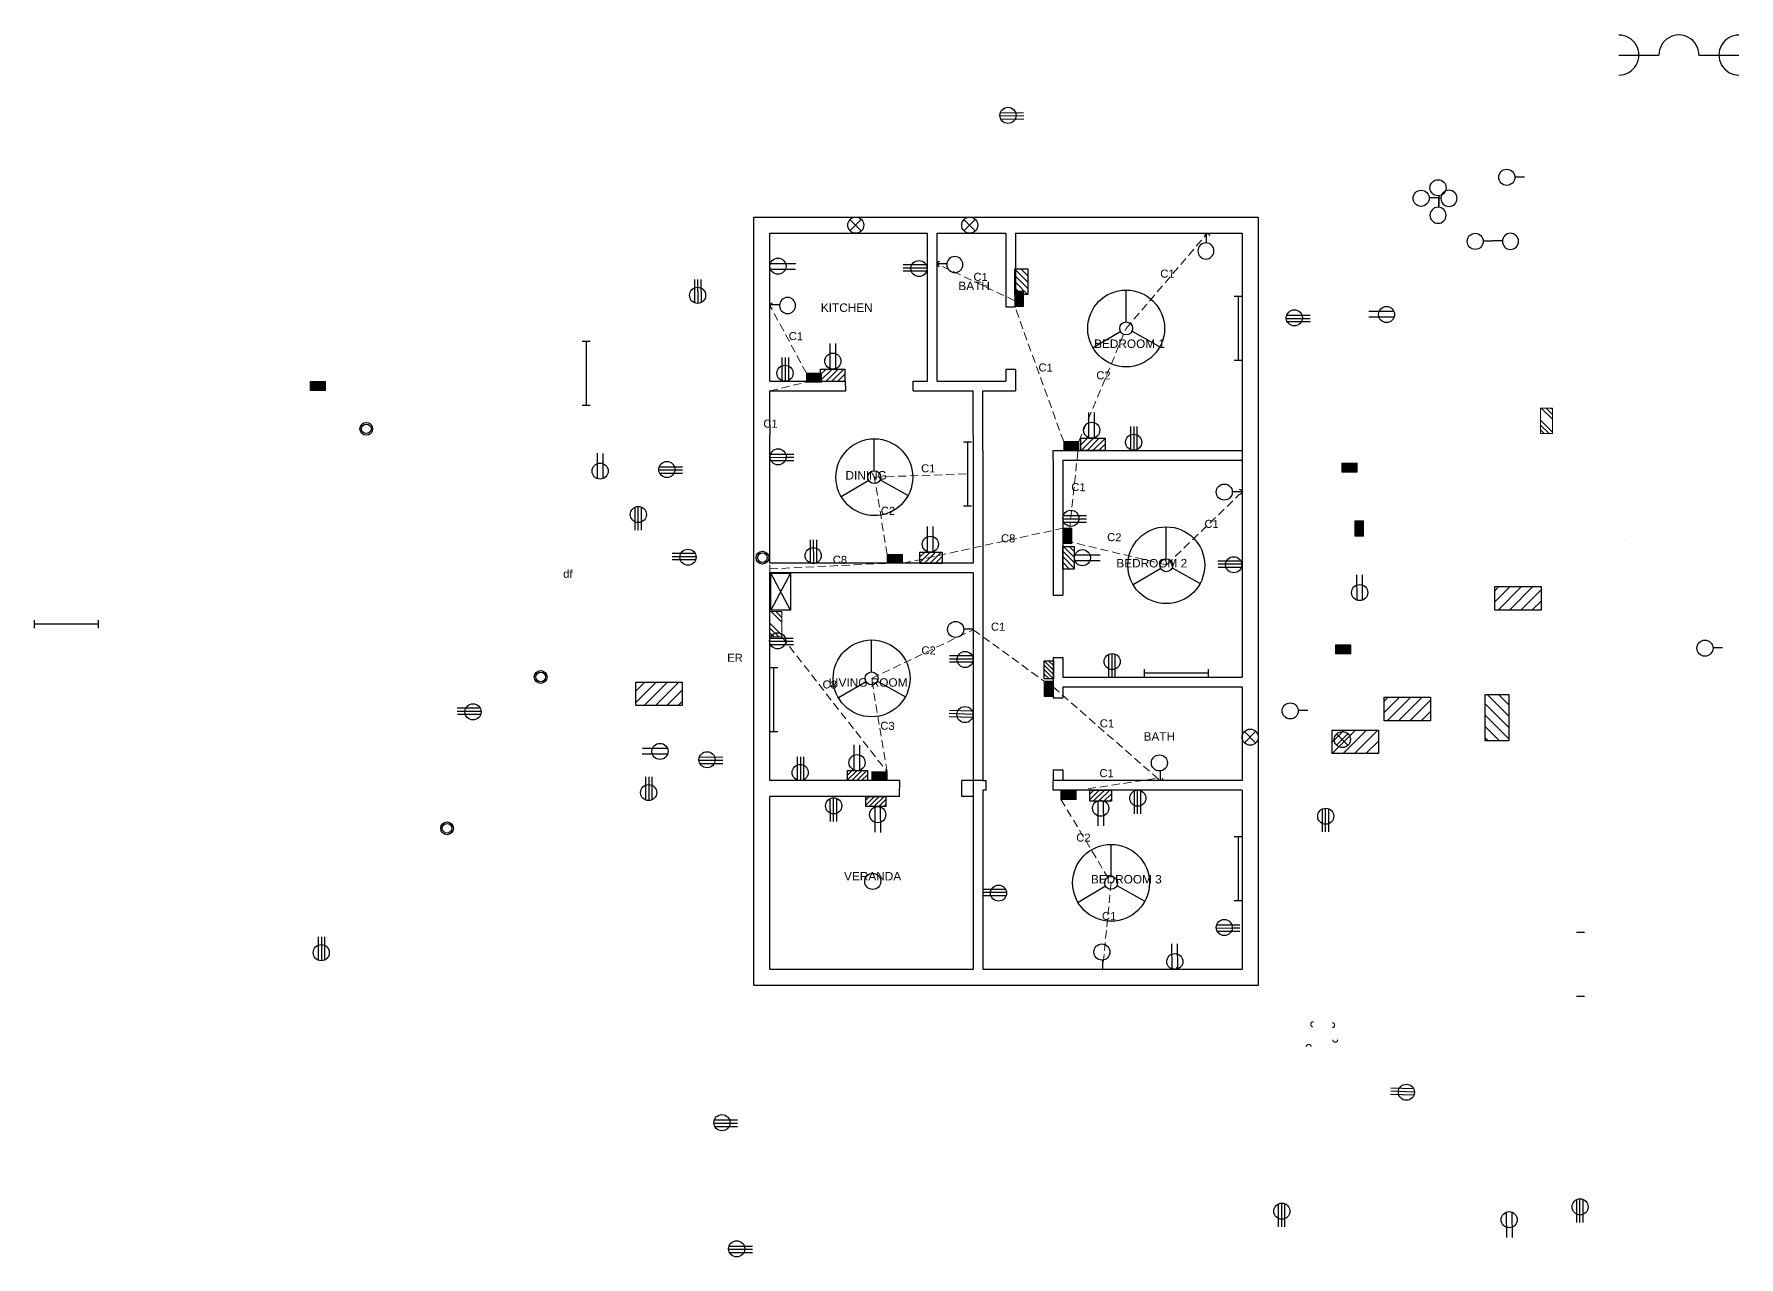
# Model space of a CAD drawing. Header units: inches. Extents: x -411 to 1786, y -537 to 287.
# Drawn here: x -411 to 654, y -537 to 227 of the extents above; entities that cross this region are included whole.
import ezdxf

# ---------------------------------------------------------------- set-up
doc = ezdxf.new("R2010")
doc.units = ezdxf.units.IN
doc.header["$LTSCALE"] = 20
doc.header["$MEASUREMENT"] = 0
doc.linetypes.add('HIDDEN', pattern=[0.375, 0.25, -0.125])
for name, color, linetype, lineweight in [('Conduit_SB_SDB', 50, 'HIDDEN', 18), ('emergency_connection', 222, 'HIDDEN', 18), ('emmergency switch', 10, 'Continuous', 18)]:
    doc.layers.add(name, color=color, linetype=linetype, lineweight=lineweight)
for name, color, linetype in [('emergency_conduit text', 65, 'Continuous'), ('emergency_rise', 1, 'Continuous'), ('Fitting4', 140, 'Continuous'), ('light', 2, 'Continuous'), ('riser', 4, 'Continuous'), ('Text', 110, 'Continuous')]:
    doc.layers.add(name, color=color, linetype=linetype)
doc.layers.get('Conduit_SB_SDB').off()
doc.styles.get("Standard").update_dxf_attribs({"font": 'arial.ttf'})
doc.styles.add('style2', font='arial.ttf', dxfattribs={"height": 5})

# ---------------------------------------------------------------- blocks, each defined once
blk = doc.blocks.new('tubelight')
at = {"layer": 'Fitting4'}
for p, q in [((-2.5, 0), (2.5, 0)), ((0, 0), (0, -40)), ((-2.5, -40), (2.5, -40))]:
    blk.add_line(p, q, dxfattribs=at)
blk = doc.blocks.new('wall light')
at = {"layer": 'Fitting4'}
blk.add_line((-6, 0), (0, 0), dxfattribs=at)
at = {"layer": 'Fitting4', "lineweight": -3}
blk.add_circle((-11, -0.4), 5.03, dxfattribs=at)
blk = doc.blocks.new('bATHROOM LIGHT')
at = {"layer": 'Fitting4'}
blk.add_line((0, 6), (0, 0), dxfattribs=at)
at = {"layer": 'Fitting4', "lineweight": -3}
blk.add_circle((-0.4, 11), 5.03, dxfattribs=at)
blk = doc.blocks.new('EXHAUST FAN')
at = {"layer": 'Fitting4'}
for p, q in [((-3.5, 3.5), (3.5, -3.5)), ((-3.5, -3.5), (3.5, 3.5))]:
    blk.add_line(p, q, dxfattribs=at)
blk = doc.blocks.new('Exhaust Fan2')
at = {"layer": 'Fitting4', "lineweight": -3}
blk.add_circle((0, 0), 5.03, dxfattribs=at)
at = {"layer": 'light'}
blk.add_blockref('EXHAUST FAN', (-0.1, 0), dxfattribs=at)
blk = doc.blocks.new('switch board')
at = {"layer": 'Fitting4'}
h = blk.add_hatch(dxfattribs=at)
h.set_pattern_fill('ANSI31', color=256, scale=40, style=0)
h.set_pattern_definition([(45, (-1494.642, -618.172), (-3.535534, 3.535534), [])])
h.paths.add_polyline_path([(831.3, -135.9), (831.3, -121.2), (802.4, -121.2), (802.4, -135.9)])
for p, q in [((802.4, -121.2), (831.3, -121.2)), ((802.4, -135.9), (802.4, -121.2)), ((831.3, -121.2), (831.3, -135.9)), ((831.3, -135.9), (802.4, -135.9))]:
    blk.add_line(p, q, dxfattribs=at)
blk = doc.blocks.new('*U23')
at = {"layer": 'Fitting4'}
for p, q in [((-4.7, 1.7), (11.1, 1.7)), ((-4.7, -1.8), (11, -1.8))]:
    blk.add_line(p, q, dxfattribs=at)
at = {"layer": 'Fitting4', "lineweight": -3}
blk.add_circle((0, 0), 5.03, dxfattribs=at)
blk = doc.blocks.new('3 pin socket')
at = {"layer": 'Fitting4'}
for p, q in [((-4.7, 1.7), (9.8, 1.7)), ((-5, -0.3), (9.8, -0.3)), ((-5, -0.3), (9.8, -0.3)), ((-4.5, -2.3), (9.8, -2.3)), ((5, -0.3), (9.8, -0.3))]:
    blk.add_line(p, q, dxfattribs=at)
at = {"layer": 'Fitting4', "lineweight": -3}
blk.add_circle((0, 0), 5.03, dxfattribs=at)
blk = doc.blocks.new('sdb')
at = {"layer": 'Fitting4'}
for p, q in [((0, -33), (0, 0)), ((0, 0), (17.5, 0)), ((17.5, -33), (0, 0)), ((17.5, 0), (0, -33)), ((17.5, 0), (17.5, -33)), ((17.5, -33), (0, -33))]:
    blk.add_line(p, q, dxfattribs=at)
blk = doc.blocks.new('emergrncy switch')
h = blk.add_hatch()
h.set_pattern_fill('ANSI33', color=256)
h.paths.add_polyline_path([(9.5, 0), (0, 0), (0, -5.5), (9.5, -5.5)])
at = {"layer": 'emmergency switch'}
for p, q in [((0, 0), (9.5, 0)), ((0, -5.5), (0, 0)), ((9.5, 0), (9.5, -5.5)), ((9.5, -5.5), (0, -5.5))]:
    blk.add_line(p, q, dxfattribs=at)
blk = doc.blocks.new('emergency sdb')
at = {"layer": 'emmergency switch'}
h = blk.add_hatch(dxfattribs=at)
h.set_pattern_fill('GOST_GROUND', color=256)
h.set_pattern_definition([(45, (-514, 15.5), (14.14214, 0), [20]), (45, (-511, 15.5), (14.14214, 0), [20]), (45, (-508, 15.5), (14.14214, 0), [20])])
h.paths.add_polyline_path([(16, -7.5), (16, 0), (0, 0), (0, -7.5)])
for p, q in [((0, 0), (16, 0)), ((0, -7.5), (0, 0)), ((16, 0), (16, -7.5)), ((16, -7.5), (0, -7.5))]:
    blk.add_line(p, q, dxfattribs=at)
blk = doc.blocks.new('conduit_crossover')
at = {"layer": 'emergency_conduit text'}
for p, q in [((-37.5, -12.510004), (-12.5, -12.510004)), ((12.5, -12.510004), (37.5, -12.510004))]:
    blk.add_line(p, q, dxfattribs=at)
for centre, start, end in [((0, -12.500004), 359.954163386, 180.045836614), ((-37.49, -12.51), 269.954163386, 90.045836614), ((37.500004, -12.51), 89.954163386, 270.045836614)]:
    blk.add_arc(centre, 12.500004, start, end, dxfattribs=at)
blk = doc.blocks.new('*U55')
at = {"layer": 'Fitting4'}
for p, q in [((-4.7, 1.7), (11.1, 1.7)), ((-4.7, -1.8), (11, -1.8))]:
    blk.add_line(p, q, dxfattribs=at)
at = {"layer": 'Fitting4', "lineweight": -3}
blk.add_circle((0, 0), 5.03, dxfattribs=at)
blk = doc.blocks.new('*U56')
at = {"layer": 'Fitting4'}
for p, q in [((-4.7, 1.7), (11.1, 1.7)), ((-4.7, -1.8), (11, -1.8))]:
    blk.add_line(p, q, dxfattribs=at)
at = {"layer": 'Fitting4', "lineweight": -3}
blk.add_circle((0, 0), 5.03, dxfattribs=at)

msp = doc.modelspace()

# ---------------------------------------------------------------- hatches: boundary and pattern name
at = {"layer": 'emmergency switch'}
h = msp.add_hatch(dxfattribs=at)
h.set_pattern_fill('ANSI34', color=256)
h.paths.add_polyline_path([(-238.5, 9.5), (-238.5, 4), (-229, 4), (-229, 9.5)])

# ---------------------------------------------------------------- linework, layer by layer
for p, q in [((38.7, 112.2), (353.7, 112.2)), ((38.7, -367.8), (38.7, 112.2)), ((353.7, 112.2), (353.7, -367.8)), ((48.7, 102.2), (147.2, 102.2)), ((48.7, 9.7), (48.7, 102.2)), ((147.2, 9.7), (147.2, 102.2)), ((153.2, 9.7), (153.2, 102.2)), ((153.2, 102.2), (196, 102.2)), ((196, 102.2), (196, 56.1)), ((202, 102.2), (202, 56.1)), ((202, 102.2), (343.7, 102.2)), ((343.7, 102.2), (343.7, -175.2)), ((196, 56.1), (202, 56.1)), ((196, 17.1), (196, 9.7)), ((202, 17.1), (196, 17.1)), ((202, 17.1), (202, 9.7)), ((48.7, 9.7), (95.9, 9.7)), ((48.7, -17.8), (48.7, 3.7)), ((48.7, 3.7), (96.1, 3.7)), ((96.1, 3.7), (95.9, 9.7)), ((138.1, 9.7), (147.2, 9.7)), ((138.1, 3.7), (138.1, 9.7)), ((138.1, 3.7), (175.7, 3.7)), ((153.2, 9.7), (196, 9.7)), ((175.7, -23.8), (175.7, 3.7)), ((181.7, -33.5), (181.7, 3.7)), ((181.7, 3.7), (202, 3.7)), ((202, 9.7), (202, 3.7)), ((48.7, -17.8), (48.7, -23.8)), ((48.7, -104), (48.7, -23.8)), ((175.7, -23.8), (175.7, -104)), ((181.7, -33.5), (181.7, -239.8)), ((225.6, -33.5), (343.7, -33.5)), ((225.6, -39.5), (225.6, -33.5)), ((225.6, -39.5), (225.6, -123.9)), ((226.7, -33.5), (226.7, -33.5)), ((231.6, -39.5), (231.6, -123.9)), ((231.6, -39.5), (343.7, -39.5)), ((175.7, -104), (48.7, -104)), ((175.7, -110), (48.7, -110)), ((48.7, -239.7), (48.7, -110)), ((175.7, -110), (175.7, -357.8)), ((225.6, -123.9), (231.6, -123.9)), ((225.6, -162.9), (225.6, -181.2)), ((225.6, -162.9), (231.6, -162.9)), ((231.6, -162.9), (231.6, -175.2)), ((231.6, -175.2), (343.7, -175.2)), ((225.6, -181.2), (225.7, -188)), ((225.7, -188), (231.6, -188)), ((231.6, -181.2), (343.7, -181.2)), ((231.6, -181.2), (231.6, -188)), ((343.7, -181.2), (343.7, -239.7)), ((225.7, -233), (225.6, -239.7)), ((225.7, -233), (231.6, -233)), ((231.6, -233), (231.6, -239.7)), ((129.8, -239.7), (48.7, -239.7)), ((129.6, -249.7), (129.8, -239.7)), ((181.7, -239.7), (168.6, -239.7)), ((168.6, -249.7), (168.6, -239.7)), ((183.7, -239.8), (181.7, -239.8)), ((183.7, -245.7), (183.7, -239.8)), ((343.7, -239.7), (225.6, -239.7)), ((225.6, -239.7), (225.6, -239.8)), ((225.7, -245.7), (225.6, -239.8)), ((48.7, -357.8), (48.7, -249.7)), ((129.6, -249.7), (48.7, -249.7)), ((175.7, -249.7), (168.6, -249.7)), ((183.7, -245.7), (181.7, -245.7)), ((181.7, -245.7), (181.7, -357.8)), ((343.7, -245.7), (225.7, -245.7)), ((343.7, -245.7), (343.7, -357.8)), ((175.7, -357.8), (48.7, -357.8)), ((343.7, -357.8), (181.7, -357.8)), ((353.7, -367.8), (38.7, -367.8))]:
    msp.add_line(p, q)
at = {"layer": 'emergency_connection'}
for p, q in [((271.2, 42.7), (322, 102.2)), ((201.6, 60), (153.2, 83)), ((71.5, 14.7), (48.7, 57)), ((232.2, -28), (201.6, 56.5)), ((241.7, -28), (271.2, 42.7)), ((48.7, 3.7), (71.5, 9.2)), ((48.7, -110), (48.7, 3.7)), ((241.1, -34.1), (236, -81.5)), ((113.9, -50.2), (172.2, -48.1)), ((122, -98.5), (113.9, -50.2)), ((296.5, -105), (342.1, -60.9)), ((131.8, -104), (231.6, -82.1)), ((296.5, -105), (237.6, -90.9)), ((48.7, -107.5), (122, -104)), ((48.7, -134), (48.7, -110)), ((112.2, -175.9), (175.7, -145.5)), ((175.7, -145.5), (220.1, -177.7)), ((56.2, -150), (121.9, -234.2)), ((121.9, -234.2), (112.2, -175.9)), ((225.6, -181.2), (292.4, -239.7)), ((240, -246), (291, -238.2)), ((230.5, -251.5), (261.8, -303.6)), ((261.8, -303.6), (256.5, -357.8))]:
    msp.add_line(p, q, dxfattribs=at)
for centre, start, end in [((321.9, 100.3), 8.502, 180.9844), ((154.8, 83), 86.9887, 259.4711), ((50.3, 57), 86.9887, 259.4711), ((341.9, -59.4), 280.5083, 92.9907), ((292.6, -238.1), 182.7501, 355.2325), ((301.5, -355.9), 182.7501, 355.2325), ((388.1, -392), 86.9887, 259.4711), ((399.9, -392.5), 280.5083, 92.9907), ((385.3, -406.1), 8.502, 180.9844), ((401.8, -401.5), 182.7501, 355.2325)]:
    msp.add_arc(centre, 1.57, start, end, dxfattribs=at)
at = {"layer": 'emergency_rise'}
for radius in [4, 3]:
    msp.add_circle((-203.5, -20), radius, dxfattribs=at)
at = {"layer": 'Fitting4'}
for p, q in [((271.2, 46.7), (271.2, 66.7)), ((267.8, 40.7), (250.6, 30.5)), ((274.9, 41), (292.3, 31.2)), ((113.9, -46.2), (113.9, -26.2)), ((110.4, -52.3), (93.2, -62.4)), ((117.6, -51.9), (135, -61.7)), ((296.3, -101.2), (296.3, -81.2)), ((292.9, -107.3), (275.7, -117.4)), ((300, -106.9), (317.4, -116.7)), ((112.2, -171.9), (112.2, -151.9)), ((108.8, -178), (91.6, -188.1)), ((115.9, -177.6), (133.3, -187.4)), ((338.7, -274.6), (343.7, -274.6)), ((341.2, -274.6), (341.2, -314.6)), ((261.8, -299.6), (261.8, -279.6)), ((258.4, -305.7), (241.2, -315.8)), ((265.5, -305.3), (282.9, -315.1)), ((338.7, -314.6), (343.7, -314.6)), ((552.5, -334.4), (557.5, -334.4)), ((552.5, -374.4), (557.5, -374.4))]:
    msp.add_line(p, q, dxfattribs=at)
for centre, radius in [((271.2, 42.7), 24), ((271.2, 42.7), 4.03), ((113.9, -50.2), 24), ((113.9, -50.2), 4.03), ((296.3, -105.2), 24), ((296.3, -105.2), 4.03), ((112.2, -175.9), 24), ((112.2, -175.9), 4.03), ((261.8, -303.6), 24), ((261.8, -303.6), 4.03)]:
    msp.add_circle(centre, radius, dxfattribs=at)
at = {"layer": 'Fitting4', "lineweight": -3}
msp.add_circle((112.9, -302.7), 5.03, dxfattribs=at)
at = {"layer": 'light'}
msp.add_line((582.7, -89.3), (582.7, -89.3), dxfattribs=at)
msp.add_line((582.7, -89.3), (582.7, -89.3), dxfattribs=at)
at = {"layer": 'riser'}
for centre, radius in [((44, -100.5), 4), ((44, -100.5), 3), ((-94.5, -175), 4), ((-94.5, -175), 3), ((-153, -269.5), 4), ((-153, -269.5), 3)]:
    msp.add_circle(centre, radius, dxfattribs=at)

# ---------------------------------------------------------------- block references
at = {"layer": 'Conduit_SB_SDB', "xscale": 0.703768447652276, "yscale": 0.703768447652276, "zscale": 0.703768447652276}
msp.add_blockref('sdb', (49.2, -110.1), dxfattribs=at)
at = {"layer": 'emergency_conduit text'}
msp.add_blockref('conduit_crossover', (616.5, 226), dxfattribs=at)
at = {"layer": 'emergency_connection'}
msp.add_blockref('emergrncy switch', (402, -155), dxfattribs=at)
at = {"layer": 'emmergency switch', "rotation": 270}
for name, p in [('emergrncy switch', (207.1, 66)), ('emergency sdb', (537.5, -7)), ('emergrncy switch', (237.3, -82.1)), ('emergrncy switch', (419.5, -77.5)), ('emergency sdb', (56.2, -134)), ('emergrncy switch', (225.6, -177.7))]:
    msp.add_blockref(name, p, dxfattribs=at)
at = {"layer": 'emmergency switch'}
for name, p in [('emergrncy switch', (71.5, 14.7)), ('emergrncy switch', (-238.5, 9.5)), ('emergrncy switch', (232.2, -28)), ('emergrncy switch', (406, -41.5)), ('emergrncy switch', (122, -98.5)), ('switch board', (-370, -66.5)), ('switch board', (-402.5, -87)), ('emergrncy switch', (112.4, -234.2)), ('emergrncy switch', (230.5, -246))]:
    msp.add_blockref(name, p, dxfattribs=at)
at = {"layer": 'light'}
for name, p, rotation in [('3 pin socket', (197.4, 175.8), 0.8523021656973343), ('wall light', (466.5, 119.6), 270.1987536976007), ('3 pin socket', (141.8, 80.1), 180.0938737058427), ('3 pin socket', (3.5, 63.4), 90.7584284598546), ('*U23', (433.9, 51.4), 179.991235348715), ('*U23', (88, 22.3), 90), ('3 pin socket', (58.1, 14.7), 89.99999999999999), ('*U23', (249.7, -20.9), 90), ('3 pin socket', (275.9, -28.4), 89.99999999999999), ('*U23', (-57.4, -46.4), 90), ('3 pin socket', (-15.7, -45.4), 0.0938737058427169), ('3 pin socket', (53.8, -37.5), 0.0938737058427169), ('3 pin socket', (-33.5, -73.5), 270.0938737058427), ('*U23', (148.9, -92.1), 90), ('3 pin socket', (-2.5, -100.2), 180.0938737058427), ('3 pin socket', (75.7, -99.2), 90.09387370584268), ('3 pin socket', (338.4, -104.9), 180.1877474116854), ('*U23', (417.1, -122.3), 90.60676850592246), ('tubelight', (-371, -142), 270), ('3 pin socket', (53.5, -152.4), 0.09387370584264057), ('3 pin socket', (170.6, -164.1), 180.0938737058427), ('tubelight', (51.1, -209.2), 179.8288777788189), ('3 pin socket', (262.5, -165.4), 270.0938737058427), ('tubelight', (322.5, -172.7), 270), ('switch board', (631.4, 616.4), 270), ('3 pin socket', (-136.8, -196.8), 180.086010035084), ('3 pin socket', (170.5, -198.5), 178.1785731644713), ('*U23', (-20, -221.5), 180.077245383799), ('3 pin socket', (9.4, -226.7), 0.09387370584271691), ('*U23', (103.1, -228.5), 89.99123534871494), ('3 pin socket', (67.6, -234.7), 90.08601003508403), ('3 pin socket', (-27.1, -247.2), 90.08601003508403), ('3 pin socket', (88.5, -255.5), 270.086010035084), ('*U23', (255.3, -257), 270.6145519016359), ('3 pin socket', (278.5, -250.7), 270), ('*U56', (116, -261), 270.6145519016359), ('3 pin socket', (395.9, -262), 270), ('3 pin socket', (191.5, -310), 180.0938737058426), ('3 pin socket', (332.5, -331.5), 0.0938737058427169), ('3 pin socket', (-231.6, -347.2), 90.08601003508403), ('wall light', (256.5, -357.8), 270.1987536976007), ('*U23', (301.6, -352.8), 90.60676850592246), ('3 pin socket', (446.3, -434.4), 178.1785731644713), ('3 pin socket', (18.7, -453.4), 0.09387370584271691), ('3 pin socket', (368.5, -508.7), 270), ('*U55', (510.5, -514), 270.6145519016359), ('3 pin socket', (554.8, -506), 270), ('3 pin socket', (27.9, -532.2), 0.09387370584271691)]:
    msp.add_blockref(name, p, dxfattribs=dict(at, rotation=rotation))
for name, p in [('wall light', (520, 137.5)), ('wall light', (466.5, 124.4)), ('Exhaust Fan2', (102.3, 107.2)), ('Exhaust Fan2', (173.5, 107.2)), ('wall light', (500.3, 97.5)), ('*U23', (53.7, 81.6)), ('tubelight', (341.2, 62.8)), ('3 pin socket', (376.3, 49.3)), ('tubelight', (-66.2, 34.7)), ('tubelight', (172.2, -28.1)), ('wall light', (343.5, -59.1)), ('3 pin socket', (236.7, -75.9)), ('*U23', (243.9, -100.5)), ('switch board', (-300.9, 2.7)), ('wall light', (175.7, -144.9)), ('wall light', (643.8, -156.6)), ('switch board', (-837.4, -57)), ('wall light', (384.7, -195.8)), ('Exhaust Fan2', (348.7, -212.6)), ('Exhaust Fan2', (406.3, -214.1)), ('bATHROOM LIGHT', (292.4, -239.7))]:
    msp.add_blockref(name, p, dxfattribs=at)
at = {"layer": 'light', "xscale": -1}
for p, rotation in [((461.9, 124.1), 1.355853358504984), ((466.5, 124.4), 269.8020562576188), ((321.5, 102.1), 269.8020562576188)]:
    msp.add_blockref('wall light', p, dxfattribs=dict(at, rotation=rotation))
for p in [(500.3, 97.5), (153.2, 83), (48.7, 57.4)]:
    msp.add_blockref('wall light', p, dxfattribs=at)
at = {"layer": 'light', "rotation": 270}
for p, xscale, yscale, zscale in [((276.9, 523.9), 0.5532587353329388, 0.5532587353329388, 0.5532587353329388), ((298.3, 300.5), 0.4909028236813199, 0.4909028236813199, 0.4909028236813199), ((273.1, 148.5), 0.3906030207058809, 0.3906030207058809, 0.3906030207058809)]:
    msp.add_blockref('switch board', p, dxfattribs=dict(at, xscale=xscale, yscale=yscale, zscale=zscale))
at = {"layer": 'light'}
for p, xscale, yscale, zscale in [((-337.9, 80.5), 0.5212584660533848, 0.5212584660533848, 0.5212584660533848), ((-175.3, 37.3), 0.5212584660533848, 0.5212584660533848, 0.5212584660533848), ((-244.7, -38.5), 0.4823233341821175, 0.4823233341821175, 0.4823233341821175), ((-246.7, -181.4), 0.4285311457339604, 0.4285311457339604, 0.4285311457339604), ((-240.9, -196.8), 0.43547527598668, 0.43547527598668, 0.43547527598668), ((-129.7, -188.6), 0.4712447906792012, 0.4712447906792012, 0.4712447906792012)]:
    msp.add_blockref('switch board', p, dxfattribs=dict(at, xscale=xscale, yscale=yscale, zscale=zscale))

# ---------------------------------------------------------------- texts
at = {"insert": (77, 74.8), "char_height": 0.00146, "attachment_point": 1}
msp.add_mtext_dynamic_manual_height_columns('KITCHEN', width=0.358, gutter_width=0.00729, heights=[0], dxfattribs=at)
at = {"layer": 'emergency_conduit text', "style": 'style2'}
for s, p in [('C1', (175.8, 72.5)), ('C1', (292.5, 74.5)), ('C1', (60.4, 35.5)), ('C1', (216.4, 15.9)), ('C2', (252.5, 11)), ('C1', (44.5, -19.2)), ('C1', (143.1, -47.1)), ('C1', (236.9, -58.8)), ('C2', (117.9, -73.6)), ('C2', (259.3, -90.1)), ('C1', (320.1, -81.8)), ('C8', (193, -90.8)), ('C8', (87.9, -104.2)), ('df', (-80.5, -113)), ('C1', (186.7, -146)), ('C2', (143.3, -160.8)), ('C8', (81.5, -182.1)), ('C1', (254.7, -206.4)), ('C3', (117.6, -207.9)), ('C1', (254.5, -237.5)), ('C2', (240, -277.7)), ('C1', (256.1, -326.7))]:
    msp.add_text(s, height=5, rotation=358.791, dxfattribs=at).set_placement(p)
at = {"layer": 'emergency_connection', "insert": (22, -160.5), "char_height": 5, "attachment_point": 1, "style": 'style2'}
msp.add_mtext_dynamic_manual_height_columns('ER', width=13.5, gutter_width=25, heights=[0], dxfattribs=at)
at = {"layer": 'Text', "attachment_point": 1}
for s, insert, char_height in [('BATH', (166.4, 71.9), 5.28), ('KITCHEN', (80.5, 58.3), 5.28), ('BEDROOM 1', (251.2, 35.8), 5.28), ('DINING', (95.9, -46.4), 5.28), ('BEDROOM 2', (265.1, -101.3), 5.28), ('LIVING ROOM', (85.4, -175.8), 5.284), ('BATH', (282.1, -209.5), 5.28), ('VERANDA', (95, -296.8), 5.28), ('BEDROOM 3', (249.2, -298.7), 5.28)]:
    msp.add_mtext_dynamic_manual_height_columns(s, width=1230.388, gutter_width=26.4, heights=[0], dxfattribs=dict(at, insert=insert, char_height=char_height))

doc.saveas('drawing.dxf')
